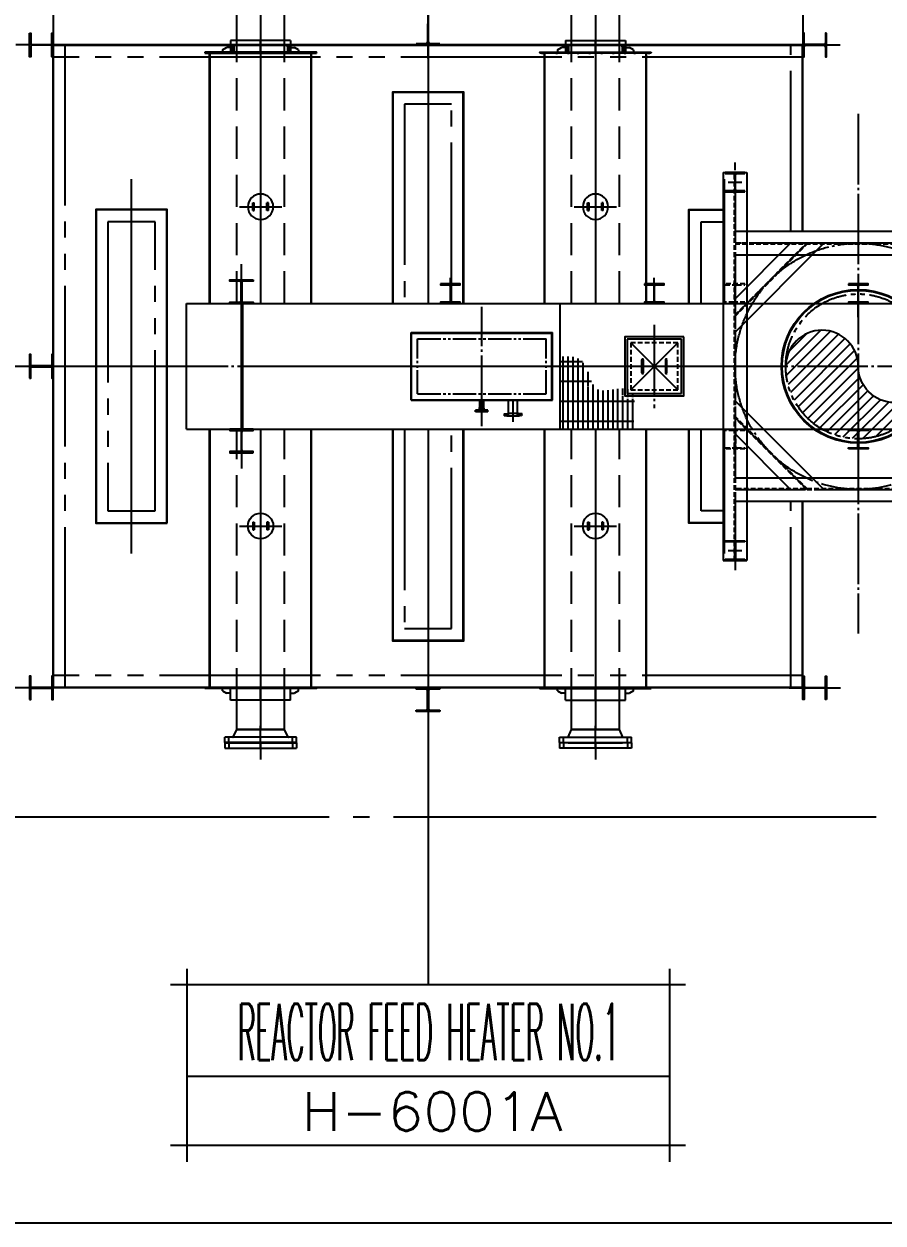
# Model space of a CAD drawing. Header units: millimetres. Extents: x 0 to 232280, y -26939 to 23794.
# Drawn here: x 47227 to 48829, y 6647 to 8884 of the extents above; entities that cross this region are included whole.
import ezdxf
from ezdxf.enums import TextEntityAlignment as Align

# ---------------------------------------------------------------- set-up
doc = ezdxf.new("R2010")
doc.units = ezdxf.units.MM
doc.header["$LTSCALE"] = 30
for name, pattern in [('JNK-CENTER', [34, 30, -1.5, 1, -1.5]), ('JNK-HIDDEN', [3, 2, -1]), ('JNK-PHANTOM', [15, 10, -1, 1, -1, 1, -1]), ('PHA', [30, 20, -2, 2, -2, 2, -2])]:
    doc.linetypes.add(name, pattern=pattern)
for name, color, linetype in [('CEN-R', 1, 'JNK-CENTER'), ('CON-C', 4, 'Continuous'), ('CON-G', 3, 'Continuous'), ('CON-W', 7, 'Continuous'), ('CON-Y', 2, 'Continuous'), ('Dim-W', 7, 'Continuous'), ('HID-Y', 2, 'JNK-HIDDEN'), ('LOGO-FRAME', 7, 'Continuous'), ('PAN-W', 6, 'PHA'), ('PHA-M', 6, 'JNK-PHANTOM'), ('STL-OBJT', 7, 'Continuous'), ('TITLE', 7, 'Continuous')]:
    doc.layers.add(name, color=color, linetype=linetype)
doc.layers.add('CONT-G', color=3, linetype='Continuous', lineweight=25)
doc.styles.add('SIMPLEX', font='simplex.shx', dxfattribs={"width": 0.8})

# ---------------------------------------------------------------- blocks, each defined once
blk = doc.blocks.new("24'' FLG")
at = {"layer": 'CEN-R'}
for p, q in [((2.159207360818982e-05, -228.0158282965422), (2.159207360818982e-05, 47.61562371253967)), ((-406.3999784079497, -171.3000000000466), (-406.3999784079497, -95.30000000004657)), ((406.4000215919805, -171.3000000000466), (406.4000215919805, -95.30000000004657)), ((-406.3999784079497, -165.2999999949243), (-406.3999784079497, -241.2999999949243)), ((2.159207360818982e-05, -168.2999999949243), (2.159207360818982e-05, -384.2156237075105)), ((406.4000215919805, -165.2999999949243), (406.4000215919805, -241.2999999949243))]:
    blk.add_line(p, q, dxfattribs=at)
at = {"layer": 'CON-G'}
for p, q in [((-349.6330796280527, -95.71917691337876), (-304.6999910394079, 0)), ((304.6999910394079, 0), (-304.6999910394079, 0)), ((349.6331228121999, -95.71917691337876), (304.6999910394079, 0)), ((457.5000215920736, -98.30000000004657), (-457.4999784079264, -98.30000000004657)), ((-457.4999784079264, -166.6999999999534), (-457.4999784079264, -98.30000000004657)), ((457.5000215920736, -166.6999999999534), (457.5000215920736, -98.30000000004657)), ((457.5000215920736, -166.6999999999534), (-457.4999784079264, -166.6999999999534)), ((-457.4999784079264, -169.8999999950174), (-457.4999784079264, -238.2999999949243)), ((-457.4999784079264, -169.8999999950174), (457.5000215920736, -169.8999999950174)), ((-457.4999784079264, -238.2999999949243), (457.5000215920736, -238.2999999949243)), ((-346.0999784080195, -168.3000000000466), (-346.0999784080195, -166.6999999999534)), ((-346.0999784080195, -168.2999999949243), (-346.0999784080195, -169.8999999950174)), ((-346.0999784080195, -168.2999999949243), (346.1000215920503, -168.2999999949243)), ((346.1000215920503, -168.3000000000466), (-346.0999784080195, -168.3000000000466)), ((346.1000215920503, -168.3000000000466), (346.1000215920503, -166.6999999999534)), ((346.1000215920503, -168.2999999949243), (346.1000215920503, -169.8999999950174)), ((457.5000215920736, -169.8999999950174), (457.5000215920736, -238.2999999949243))]:
    blk.add_line(p, q, dxfattribs=at)
for centre, start, end in [((-353.703308119846, -93.80000000004657), 270, 334.7553833153829), ((353.7033513038768, -93.80000000004657), 205.2446166846171, 270)]:
    blk.add_arc(centre, 4.5, start, end, dxfattribs=at)
at = {"layer": 'CONT-G'}
blk.add_line((-304.6999910319573, 0), (304.6999910328886, 0), dxfattribs=at)
blk.add_line((-304.6999910319573, 0), (304.6999910328886, 0), dxfattribs=at)
blk = doc.blocks.new('A$C751203EC')
at = {"layer": 'CEN-R'}
for p, q in [((-20.39807007508352, 0), (75, 0)), ((0, 20.39807007508352), (0, -20.39807007508352))]:
    blk.add_line(p, q, dxfattribs=at)
at = {"layer": 'CON-G'}
for p, q in [((0, 7.999999999970896), (75, 8)), ((0, -8), (75, -8))]:
    blk.add_line(p, q, dxfattribs=at)
blk.add_arc((0, 0), 7.999999999999545, 90, 270, dxfattribs=at)
blk = doc.blocks.new('SPRING SUPPORT BASE')
at = {"layer": 'CEN-R'}
blk.add_line((-269.9166666703532, 0), (269.916666663019, 0), dxfattribs=at)
at = {"layer": 'CONT-G'}
for p, q in [((-100.0000000036671, 50), (-100.0000000036671, -50)), ((-100.0000000036671, 50), (-80.00000000366708, 50)), ((-80.00000000366708, 50), (-80.00000000366708, -50)), ((79.99999999610009, 50), (79.99999999610009, -50)), ((99.99999999633292, 50), (79.99999999633292, 50)), ((99.99999999633292, 50), (99.99999999633292, -50)), ((-100.0000000036671, -50), (-80.00000000366708, -50)), ((99.99999999633292, -50), (79.99999999633292, -50))]:
    blk.add_line(p, q, dxfattribs=at)
blk.add_circle((-3.667082637548447e-09, 0), 161.9500000000116, dxfattribs=at)
blk = doc.blocks.new('A$C1FAD331D')
at = {"layer": 'CEN-R'}
for p, q in [((0, 532), (0, -532)), ((-300, -300), (300, 300)), ((300, -300), (-300, 300)), ((531.9486901247292, 0), (-532.0513098752708, 0)), ((-150, 104), (-150, -104)), ((150, 104), (150, -104))]:
    blk.add_line(p, q, dxfattribs=at)
blk.add_lwpolyline([(345, 345), (-345, 345), (-345, -345), (345, -345)], close=True, dxfattribs=at)
at = {"layer": 'CONT-G'}
blk.add_lwpolyline([(375, 375), (-375, 375), (-375, -375), (375, -375)], close=True, dxfattribs=at)
for points in [[(-158, -80), (-158, 80, -0.9999999999999999), (-142, 80), (-142, -80, -0.9999999999999999)], [(158, -80), (158, 80, 0.9999999999999999), (142, 80), (142, -80, 0.9999999999999999)]]:
    blk.add_lwpolyline(points, format="xyb", close=True, dxfattribs=at)
at = {"layer": 'HID-Y'}
blk.add_lwpolyline([(300, 300), (-300, 300), (-300, -300), (300, -300)], close=True, dxfattribs=at)
blk = doc.blocks.new("4'' O2")
at = {"layer": 'CEN-R'}
blk.add_line((275.6105725513771, 0), (0, 0), dxfattribs=at)
at = {"layer": 'CON-Y'}
for p, q in [((200, 57.14999999990687), (0, 57.14999999990687)), ((167, -67.45000000018626), (167, 67.44999999995343)), ((171.5, 67.44999999995343), (167, 67.44999999995343)), ((200, 58.04999999981374), (167, 58.04999999981374)), ((176, 71.1488348764833), (176, 114.5)), ((176, 114.5), (176, 71.94999999995343)), ((200, -78.60000000009313), (200, 78.5999999998603)), ((200, -78.60000000009313), (200, 78.5999999998603)), ((200, -57.1500000001397), (0, -57.14999999990687)), ((200, -58.05000000004657), (167, -58.05000000004657)), ((171.5, -67.45000000018626), (167, -67.45000000018626)), ((176, -114.5), (176, -71.95000000018626)), ((200, -78.60000000009313), (198.3999999999069, -78.60000000009313)), ((198.3999999999069, -114.5), (198.3999999999069, -78.60000000009313))]:
    blk.add_line(p, q, dxfattribs=at)
for centre, start, end in [((171.5, 71.94999999995343), 270, 0), ((171.5, -71.95000000018626), 0, 90)]:
    blk.add_arc(centre, 4.5, start, end, dxfattribs=at)
at = {"layer": 'HID-Y', "ltscale": 0.2}
for p, q in [((203, 95.25), (173, 95.25)), ((198.3999999999069, 114.5), (176, 114.5)), ((198.3999999999069, 104.75), (176, 104.75)), ((198.3999999999069, 85.75), (176, 85.75)), ((198.3999999999069, 78.5999999998603), (198.3999999999069, 114.5)), ((200, 78.5999999998603), (198.3999999999069, 78.5999999998603)), ((203, -95.25), (173, -95.25)), ((198.3999999999069, -85.75), (176, -85.75)), ((198.3999999999069, -104.75), (176, -104.75)), ((198.3999999999069, -114.5), (176, -114.5))]:
    blk.add_line(p, q, dxfattribs=at)
for points in [[(198.3999999999069, 85.75), (198.3999999999069, 104.75), (176, 85.75), (176, 104.75)], [(198.3999999999069, -104.75), (198.3999999999069, -85.75), (176, -104.75), (176, -85.75)]]:
    blk.add_solid(points, dxfattribs=at)
blk = doc.blocks.new('N-FLG SIDE 1.50 300 WNRF')
at = {"layer": 'CEN-R'}
for p, q in [((-57.14999999999782, 3), (-57.14999999999782, -27)), ((0, 15), (0, -166)), ((57.15000000000146, 3), (57.15000000000146, -27))]:
    blk.add_line(p, q, dxfattribs=at)
at = {"layer": 'CON-G'}
blk.add_line((-24.14999999999782, -68.30000000000291), (24.15000000000146, -68.29999999999563), dxfattribs=at)
at = {"layer": 'CON-Y'}
for p, q in [((-36.5, 0), (-36.5, -1.599999999998545)), ((-36.5, 0), (36.5, 0)), ((-20.44999999999709, 0), (-20.44999999999709, -68.30000000000291)), ((20.45000000000073, 0), (20.45000000000073, -68.29999999999563)), ((36.5, 0), (36.5, -1.599999999998545)), ((-78, -1.599999999998545), (-36.5, -1.599999999998545)), ((-78, -1.599999999998545), (-78, -21)), ((-78, -21), (-38.53832820789103, -21)), ((-68.14999999999782, -1.599999999998545), (-68.14999999999782, -21)), ((-46.14999999999782, -1.599999999998545), (-46.14999999999782, -21)), ((-34.15123478700116, -24.49829579396464), (-24.14999999999782, -68.30000000000291)), ((-24.15000000000873, -68.30000000000291), (24.15000000000873, -68.30000000000291)), ((-24.15000000000873, -150), (-24.15000000000873, -68.30000000000291)), ((-24.15000000000873, -149.9999999999927), (24.15000000001237, -150)), ((34.1512347870048, -24.49829579396464), (24.15000000000146, -68.30000000000291)), ((24.15000000000873, -68.30000000000291), (24.15000000000873, -150)), ((36.5, -1.599999999998545), (78, -1.599999999998545)), ((38.53832820789103, -21), (78, -21)), ((46.15000000000146, -1.599999999998545), (46.15000000000146, -21)), ((68.15000000000146, -1.599999999998545), (68.15000000000146, -21)), ((78, -1.599999999998545), (78, -21))]:
    blk.add_line(p, q, dxfattribs=at)
for centre, start, end in [((-38.53832820789103, -25.5), 12.86184448295884, 90), ((38.53832820789103, -25.5), 90, 167.1381555170412)]:
    blk.add_arc(centre, 4.5, start, end, dxfattribs=at)
blk = doc.blocks.new('A$C0E694495')
at = {"layer": 'CON-G'}
blk.add_blockref('N-FLG SIDE 1.50 300 WNRF', (0, 149.9999999999927), dxfattribs=at)
blk = doc.blocks.new('pipesec')
at = {"layer": 'CON-W'}
for p, q in [((0.1209320667256861, 0.4851550630859265), (0.4851550630859833, 0.1209320667255724)), ((0.2437994773475225, 0.4365338644887515), (0.4365338644887231, 0.2437994773474657)), ((0.2476510743001654, 0.2841898434869563), (0.4989146853065733, 0.03292623248046311)), ((0.2468921100701493, 0.2107025956922826), (0.4983372781515811, -0.04074257238914925)), ((0.2038403547347798, 0.1052619269784145), (0.4725353304954467, -0.1634330487821671)), ((0.2303951826239086, 0.1529533111139472), (0.4887617475944523, -0.1054132538565682)), ((0.01183704510651751, 0.0002803885084858848), (0.3595601905681178, -0.3474427569531144)), ((0.07488468138581084, 0.01147896425368344), (0.3940882635955347, -0.3077246179560689)), ((0.1263381145400331, 0.03427174312400894), (0.4246174589634677, -0.2640076012993404)), ((0.1690424887933375, 0.06581358089533751), (0.4509106530311442, -0.2160545833424976)), ((-0.1559873713952697, -0.05463383106359743), (0.2321944761675923, -0.4428156786264026)), ((-0.110586238643009, -0.02578875179119677), (0.2787281508649073, -0.4151031412991415)), ((-0.05581785669249939, -0.006310921717158635), (0.3211216464689244, -0.3832504248786108)), ((-0.2227042310981062, -0.1364093954099417), (0.1250073849282103, -0.4841210114361729)), ((-0.1933486464938881, -0.09151876798955527), (0.1811596163017555, -0.4660270307850851)), ((-0.2428248576631802, -0.1905349808694154), (0.06269404621122021, -0.4960538847437874)), ((-0.2498806065186159, -0.2577254440385559), (-0.007725444038470641, -0.4998806065186727)), ((-0.2269057914652421, -0.3549464711165911), (-0.1049464711164774, -0.4769057914653558))]:
    blk.add_line(p, q, dxfattribs=at)
blk.add_lwpolyline([(0, 0.5, -0.9999999999999997), (0, 0, 0.9999999999999999), (0, -0.5, 0.9999999999999999)], format="xyb", dxfattribs=at)
blk = doc.blocks.new('H-6001')
at = {"layer": 'Dim-W'}
h = blk.add_hatch(dxfattribs=at)
h.set_pattern_fill('GRATE', color=256, scale=80, angle=90)
h.set_pattern_definition([(90, (-597175.4135116838, 26974.89796915864), (-63.5, 3.888253587292846e-15), []), (180, (-597175.4135116838, 26974.89796915864), (-3.110602869834277e-14, -254), [])])
edge = h.paths.add_edge_path()
edge.add_line((-3801.000000000116, 47.00000000730506), (-3786.000000000116, 47.00000000730506))
edge.add_line((-3786.000000000116, 47.00000000730506), (-3786.000000000116, 126.9360512828134))
edge.add_spline(control_points=[(-3786.000000000116, 126.9360512828134), (-3676.836955856415, 132.9250007474184), (-3577.975695803645, 124.3534645459295), (-3516.000000000116, 63.64807222748641)], knot_values=[1300.876929084428, 1300.876929084428, 1300.876929084428, 1300.876929084428, 1586.519068446716, 1586.519068446716, 1586.519068446716, 1586.519068446716], degree=3, periodic=0)
edge.add_line((-3516.000000000116, 63.6480722274282), (-3516.000000000116, 47.00000000729051))
edge.add_line((-3516.000000000116, 47.00000000730506), (-3501.000000000233, 47.00000000730506))
edge.add_spline(control_points=[(-3501.000000000233, 47.00000000730506), (-3427.840911812498, -45.05950691481121), (-3418.190320054418, -397.3288976387412), (-3095.670976508292, -280.3314090885106), (-2993.000000004773, -282.0886631376634)], knot_values=[571.8018987099156, 571.8018987099185, 571.8018987099185, 571.8018987099185, 948.2797452659934, 1276.576733451685, 1276.576733451685, 1276.576733451685, 1276.576733451685], degree=3, periodic=0)
edge.add_line((-2993.000000004773, -282.0886631376634), (-2993.000000004773, -368.9999999926949))
edge.add_line((-2993.000000004773, -368.9999999926949), (-3058.000000028056, -368.9999999926949))
edge.add_line((-3058.000000028056, -368.9999999926949), (-3058.000000028056, -370.9999999926949))
edge.add_arc((-3054.000000028056, -370.9999999926949), 3.999999999999999, 180, 270)
edge.add_line((-3054.000000028056, -374.9999999926949), (-3007.500000028056, -374.9999999926949))
edge.add_arc((-3007.500000028056, -383.4999999926949), 8.500000000000004, 0, 90, ccw=False)
edge.add_line((-2999.000000028056, -383.4999999926949), (-2999.000000028056, -429.9999999926949))
edge.add_arc((-2995.000000028056, -429.9999999926949), 3.999999999999999, 180, 270)
edge.add_line((-2995.000000028056, -433.9999999926949), (-2993.000000004773, -433.9999999926949))
edge.add_line((-2993.000000004773, -433.9999999926949), (-2993.000000004773, -802.9999999927095))
edge.add_line((-2993.000000004773, -802.9999999927095), (-3801.000000000116, -802.9999999927095))
edge.add_line((-3801.000000000116, -802.9999999927095), (-3801.000000000116, 47.00000000730506))
edge = h.paths.add_edge_path()
edge.add_line((-2993.000000004773, -413.4999999927095), (-2855.961817631032, -413.4999999927095))
edge.add_spline(control_points=[(-2857.757516722311, -403.9999999927095), (-2836.144910586765, -504.114924517824), (-2854.519696144387, -653.5574622552667), (-2872.894481701893, -802.9999999927095)], knot_values=[0, 0, 0, 0, 325.0636055245459, 325.0636055245459, 325.0636055245459, 325.0636055245459], degree=3, periodic=0)
edge.add_line((-2872.894481701893, -802.9999999927095), (-2993.000000004773, -802.9999999927095))
edge.add_line((-2993.000000004773, -802.9999999927095), (-2993.000000004773, -413.4999999927095))
edge = h.paths.add_edge_path()
edge.add_spline(control_points=[(-2993.000000004773, -282.0886631376634), (-2977.150554425782, -282.3599326177937), (-2905.50455407321, -290.2075968357676), (-2870.792931899312, -343.6167404075095), (-2857.757516722311, -403.9999999927095)], knot_values=[325.0636055245459, 325.0636055245459, 325.0636055245459, 325.0636055245459, 375.7432174773246, 571.8018987099156, 571.8018987099156, 571.8018987099156, 571.8018987099156], degree=3, periodic=0)
edge.add_line((-2859.97897729848, -394.4999999927095), (-2993.000000028056, -394.4999999927095))
edge.add_line((-2993.000000028056, -394.4999999927095), (-2993.000000028056, -368.9999999926949))
edge.add_line((-2993.000000028056, -368.9999999926949), (-2993.000000004773, -282.0886631376779))
at = {"layer": 'CEN-R'}
for p, q in [((0, 3222.11310966748), (0, -3407.038490538209)), ((-1570, 2505.000000007276), (-1570, 2600.000000007276)), ((-1570, 2475.000000007261), (-1570, -2474.999999992739)), ((-1658.138502914924, 2350.000000007276), (-1481.861497085076, 2350.000000007276)), ((1570, 1570.000000007261), (-1570, 1570.000000007261)), ((-650.3152929256903, 1570.000000007261), (-1570, 650.31529293317)), ((-7863.000000007451, 802.9999999928841), (-7863.000000007451, 1303.000000007291)), ((-4800, -761.3059229218197), (-4799.999999999884, 761.3059229363571)), ((10324.66642510134, 7.30506144464016e-09), (-10078.11939734966, -7.144990377128124e-09)), ((-1570, -650.3152929183707), (-650.3152929256903, -1569.999999992739)), ((-7863.000000007451, -802.9999999810534), (-7863.000000007451, -1302.99999999546)), ((-1569.999999999884, -1569.999999992739), (1570, -1569.999999992739)), ((-1570, -2099.999999992739), (-1570, -2599.999999992739)), ((-1658.138502914924, -2349.999999992739), (-1481.861497085076, -2349.999999992739))]:
    blk.add_line(p, q, dxfattribs=at)
at = {"layer": 'CEN-R', "ltscale": 0.5}
for p, q in [((-5200, 803.000000007276), (-5200, 1130.010894698033)), ((-2600, 803.000000007276), (-2600, 1130.010894698033)), ((-1570, 803.0000000072469), (-1570, 1130.010894698004)), ((0, 627.5788754715613), (0, 954.589770162318)), ((0, -627.5788754715759), (0, -954.5897701623326)), ((-1570, -802.9999999927095), (-1570, -1130.010894683466))]:
    blk.add_line(p, q, dxfattribs=at)
at = {"layer": 'CEN-R'}
blk.add_circle((0, 7.261405698955059e-09), 1570, dxfattribs=at)
at = {"layer": 'CON-G'}
for p, q in [((-5700.000000000116, 430.000000007276), (-3900.000000000116, 430.000000007276)), ((-5700.000000000116, -429.999999992724), (-5700.000000000116, 430.000000007276)), ((-5700.000000000116, 425.000000007276), (-3900.000000000116, 425.000000007276)), ((-5695.000000000116, -429.9999999927386), (-5695.000000000233, 430.000000007276)), ((-3905.000000000116, -429.999999992724), (-3905, 430.000000007276)), ((-3900.000000000116, -429.999999992724), (-3900.000000000116, 430.000000007276)), ((-5700.000000000116, -424.999999992724), (-3900.000000000116, -424.999999992724)), ((-5700.000000000116, -429.999999992724), (-3900.000000000116, -429.999999992724))]:
    blk.add_line(p, q, dxfattribs=at)
for radius in [980, 970]:
    blk.add_circle((0, 0), radius, dxfattribs=at)
at = {"layer": 'CONT-G'}
for p, q in [((-1720, 2475.000000007261), (-1420, 2475.000000007261)), ((-1720, 2475.000000007261), (-1720, -2474.999999992739)), ((-1420, 2475.000000007261), (-1420, -2474.999999992739)), ((1570, 1720.000000007261), (-1570, 1720.000000007261)), ((-862.4473272816977, 1570.000000007261), (-1570, 862.4473272888717)), ((-438.1832585700322, 1570.000000007261), (-1569.999999999884, 438.1832585771772)), ((1570, 1420.000000007261), (-1570, 1420.000000007261)), ((-8563.00000000745, -803.0000000071159), (-8563.00000000745, 802.9999999928841)), ((-8563.00000000745, 802.9999999928841), (-7862.999999993015, 802.9999999928841)), ((-7863.000000007451, 802.9999999928841), (7863.000000007451, 803.0000000073196)), ((-7863.000000007451, -803.0000000071159), (-7863.000000007451, 802.9999999928841)), ((-7850.000000007451, 802.9999999928841), (-7850.000000007451, -803.0000000071159)), ((-3800.000000000116, -802.9999999927095), (-3800.000000000116, 803.0000000072905)), ((-1570, -438.1832585625671), (-438.1832585697994, -1569.999999992739)), ((-8563.00000000745, -803.0000000071159), (-7863.000000007451, -802.9999999927386)), ((-7863.000000007451, -803.0000000071159), (7863.000000007451, -802.9999999926804)), ((-1570, -862.4473272743926), (-862.4473272815812, -1569.999999992739)), ((-1569.999999999884, -1419.999999992739), (1570, -1419.999999992739)), ((-1569.999999999884, -1719.999999992739), (1570, -1719.999999992739)), ((-1720, -2474.999999992739), (-1420, -2474.999999992739))]:
    blk.add_line(p, q, dxfattribs=at)
for points in [[(-7713.000000021886, 1103.00000000732), (-7713.000000021886, 1088.00000000732), (-7840.000000021886, 1088.00000000732, 0.414213562373095), (-7858.000000021886, 1070.00000000732), (-7858.000000021886, 836.0000000073196, 0.414213562373095), (-7840.000000021886, 818.0000000073196), (-7713.000000021886, 818.0000000073196), (-7713.000000021886, 803.0000000073196), (-8013.000000021886, 803.0000000073196), (-8013.000000021886, 818.0000000073196), (-7886.000000021886, 818.0000000073196, 0.414213562373095), (-7868.000000021886, 836.0000000073196), (-7868.000000021886, 1070.00000000732, 0.4142135623730949), (-7886.000000021886, 1088.00000000732), (-8013.000000021886, 1088.00000000732), (-8013.000000021886, 1103.00000000732)], [(-5325, 1053.00000000732), (-5325, 1039.00000000732), (-5220.5, 1039.00000000732, -0.414213562373095), (-5204.5, 1023.00000000732), (-5204.5, 833.0000000073196, -0.414213562373095), (-5220.5, 817.0000000073196), (-5325, 817.0000000073196), (-5325, 803.0000000073196), (-5075, 803.0000000073196), (-5075, 817.0000000073196), (-5179.5, 817.0000000073196, -0.414213562373095), (-5195.5, 833.0000000073196), (-5195.5, 1023.00000000732, -0.4142135623730949), (-5179.5, 1039.00000000732), (-5075, 1039.00000000732), (-5075, 1053.00000000732)], [(-2725, 1053.00000000732), (-2725, 1039.00000000732), (-2620.5, 1039.00000000732, -0.414213562373095), (-2604.5, 1023.00000000732), (-2604.5, 833.0000000073196, -0.414213562373095), (-2620.5, 817.0000000073196), (-2725, 817.0000000073196), (-2725, 803.0000000073196), (-2475, 803.0000000073196), (-2475, 817.0000000073196), (-2579.5, 817.0000000073196, -0.414213562373095), (-2595.5, 833.0000000073196), (-2595.5, 1023.00000000732, -0.4142135623730949), (-2579.5, 1039.00000000732), (-2475, 1039.00000000732), (-2475, 1053.00000000732)], [(-125, 1052.999999992739), (-125, 1038.999999992739), (-20.5, 1038.999999992739, -0.414213562373095), (-4.5, 1022.999999992739), (-4.5, 832.9999999927386, -0.414213562373095), (-20.5, 816.9999999927386), (-125, 816.9999999927386), (-125, 802.9999999927386), (125, 802.9999999927386), (125, 816.9999999927386), (20.5, 816.9999999927386, -0.414213562373095), (4.5, 832.9999999927386), (4.5, 1022.999999992739, -0.4142135623730949), (20.5, 1038.999999992739), (125, 1038.999999992739), (125, 1052.999999992739)], [(-7713.000000021886, -1102.999999995489), (-7713.000000021886, -1087.999999995489), (-7840.000000021886, -1087.999999995489, -0.414213562373095), (-7858.000000021886, -1069.999999995489), (-7858.000000021886, -835.9999999954889, -0.414213562373095), (-7840.000000021886, -817.9999999954889), (-7713.000000021886, -817.9999999954889), (-7713.000000021886, -802.9999999954889), (-8013.000000021886, -802.9999999954889), (-8013.000000021886, -817.9999999954889), (-7886.000000021886, -817.9999999954889, -0.414213562373095), (-7868.000000021886, -835.9999999954889), (-7868.000000021886, -1069.999999995489, -0.4142135623730949), (-7886.000000021886, -1087.999999995489), (-8013.000000021886, -1087.999999995489), (-8013.000000021886, -1102.999999995489)], [(-125, -1052.999999992753), (-125, -1038.999999992753), (-20.5, -1038.999999992753, 0.414213562373095), (-4.5, -1022.999999992753), (-4.5, -832.9999999927531, 0.414213562373095), (-20.5, -816.9999999927531), (-125, -816.9999999927531), (-125, -802.9999999927531), (125, -802.9999999927531), (125, -816.9999999927531), (20.5, -816.9999999927531, 0.414213562373095), (4.5, -832.9999999927531), (4.5, -1022.999999992753, 0.4142135623730949), (20.5, -1038.999999992753), (125, -1038.999999992753), (125, -1052.999999992753)]]:
    blk.add_lwpolyline(points, format="xyb", close=True, dxfattribs=at)
at = {"layer": 'HID-Y'}
for p, q in [((-1576.5, -2474.999999992739), (-1576.5, 2475.000000007261)), ((-1563.5, -2474.999999992739), (-1563.5, 2475.000000007261)), ((-1570, 1576.500000007261), (1570, 1576.500000007261)), ((-1570, 641.1229047775996), (-641.1229047703091, 1570.000000007261)), ((-1570, 659.5076810886094), (-659.5076810813043, 1570.000000007261)), ((-1570, 1563.500000007261), (1570, 1563.500000007261)), ((-641.1229047701927, -1569.999999992739), (-1569.999999999884, -641.1229047630186)), ((-659.5076810813043, -1569.999999992739), (-1569.999999999884, -659.5076810739847)), ((1570, -1563.499999992739), (-1569.999999999884, -1563.499999992739)), ((1570, -1576.499999992739), (-1569.999999999884, -1576.499999992739))]:
    blk.add_line(p, q, dxfattribs=at)
for points in [[(-1695, 1053.000000007291), (-1695, 1039.000000007291), (-1590.5, 1039.000000007291, -0.414213562373095), (-1574.5, 1023.000000007291), (-1574.5, 833.0000000072905, -0.414213562373095), (-1590.5, 817.0000000072905), (-1695, 817.0000000072905), (-1695, 803.0000000072905), (-1445, 803.0000000072905), (-1445, 817.0000000072905), (-1549.5, 817.0000000072905, -0.414213562373095), (-1565.5, 833.0000000072905), (-1565.5, 1023.000000007291, -0.4142135623730949), (-1549.5, 1039.000000007291), (-1445, 1039.000000007291), (-1445, 1053.000000007291)], [(-1695, -1052.999999992753), (-1695, -1038.999999992753), (-1590.5, -1038.999999992753, 0.414213562373095), (-1574.5, -1022.999999992753), (-1574.5, -832.9999999927531, 0.414213562373095), (-1590.5, -816.9999999927531), (-1695, -816.9999999927531), (-1695, -802.9999999927531), (-1445, -802.9999999927531), (-1445, -816.9999999927531), (-1549.5, -816.9999999927531, 0.414213562373095), (-1565.5, -832.9999999927531), (-1565.5, -1022.999999992753, 0.4142135623730949), (-1549.5, -1038.999999992753), (-1445, -1038.999999992753), (-1445, -1052.999999992753)]]:
    blk.add_lwpolyline(points, format="xyb", close=True, dxfattribs=at)
at = {"layer": 'PAN-W'}
blk.add_circle((0, 0), 924, dxfattribs=at)
at = {"layer": 'PHA-M'}
for p, q in [((-5620, 350.000000007276), (-3980.000000000233, 350.000000007276)), ((-5620.000000000233, -349.999999992724), (-5620, 350.000000007276)), ((-3980, -349.999999992724), (-3980.000000000233, 350.000000007276)), ((-5620.000000000233, -349.999999992724), (-3980, -349.999999992724))]:
    blk.add_line(p, q, dxfattribs=at)
for points in [[(-1695, 2475.000000007276), (-1695, 2461.000000007276), (-1590.5, 2461.000000007276, -0.414213562373095), (-1574.5, 2445.000000007276), (-1574.5, 2255.000000007276, -0.414213562373095), (-1590.5, 2239.000000007276), (-1695, 2239.000000007276), (-1695, 2225.000000007276), (-1445, 2225.000000007276), (-1445, 2239.000000007276), (-1549.5, 2239.000000007276, -0.414213562373095), (-1565.5, 2255.000000007276), (-1565.5, 2445.000000007276, -0.4142135623730949), (-1549.5, 2461.000000007276), (-1445, 2461.000000007276), (-1445, 2475.000000007276)], [(-1695, -2474.999999992739), (-1695, -2460.999999992739), (-1590.5, -2460.999999992739, 0.414213562373095), (-1574.5, -2444.999999992739), (-1574.5, -2254.999999992739, 0.414213562373095), (-1590.5, -2238.999999992739), (-1695, -2238.999999992739), (-1695, -2224.999999992739), (-1445, -2224.999999992739), (-1445, -2238.999999992739), (-1549.5, -2238.999999992739, 0.414213562373095), (-1565.5, -2254.999999992739), (-1565.5, -2444.999999992739, 0.4142135623730949), (-1549.5, -2460.999999992739), (-1445, -2460.999999992739), (-1445, -2474.999999992739)]]:
    blk.add_lwpolyline(points, format="xyb", close=True, dxfattribs=at)
at = {"layer": 'Dim-W'}
blk.add_blockref('A$C1FAD331D', (-2600, 7.261405698955059e-09), dxfattribs=at)
at = {"layer": 'Dim-W', "xscale": 1848, "yscale": 1848, "zscale": 1848, "rotation": 270}
blk.add_blockref('pipesec', (0, 0), dxfattribs=at)
at = {"layer": 'Dim-W', "rotation": 180}
blk.add_blockref('A$C0E694495', (-4800, -429.9999999929569), dxfattribs=at)
at = {"layer": 'TITLE', "rotation": 270}
blk.add_blockref("4'' O2", (-4400, -429.999999992724), dxfattribs=at)
blk = doc.blocks.new('NAMETAG')
at = {"layer": 'CON-W'}
for p, q in [((-15.00000000000003, 1), (-15.00000000000003, -11)), ((14.99999999999997, 1), (14.99999999999997, -11)), ((-15.99999999999997, 0), (15.99999999999997, 0)), ((-15.00000000000003, -5.7), (14.99999999999997, -5.7)), ((-15.99999999999997, -9.999999999999943), (15.99999999999997, -9.999999999999886))]:
    blk.add_line(p, q, dxfattribs=at)
at = {"layer": 'CON-C', "style": 'SIMPLEX', "width": 0.8}
blk.add_attdef('HEATER', text='', height=3.5, dxfattribs=at).set_placement((-0.04, -4.68), align=Align.CENTER)
at = {"layer": 'CON-G', "style": 'SIMPLEX', "width": 0.9926348547717845}
blk.add_attdef('NO.\\H-0000-0', text='', height=2.4, dxfattribs=at).set_placement((-13.7, -9.08), (13.64, -9.08), align=Align.FIT)

msp = doc.modelspace()

# ---------------------------------------------------------------- linework, layer by layer
at = {"layer": 'CEN-R'}
for p, q in [((47281.61522819374, 9325.019733161585), (47281.61522819372, 8866.541107985864)), ((47980.83647819373, 9325.019733161585), (47980.83647819371, 8866.541107985864)), ((48680.05772819371, 9325.019733161585), (48680.05772819374, 8866.541107985864)), ((47668.59272819645, 8953.39749983407), (47668.59272819645, 8362.271107985125)), ((47980.8364781936, 8953.39749983407), (47980.8364781936, 8362.271107985413)), ((48293.08022819496, 8953.39749983407), (48293.08022819496, 8362.2711079857)), ((47668.59272819658, 8829.10110798585), (47668.59272819645, 8853.086107985819)), ((48293.08022819061, 8829.10110798585), (48293.08022819074, 8853.086107985819)), ((47568.96722777873, 8832.309670265568), (47568.96722777876, 8827.427922885203)), ((47595.87722736178, 8832.309670265571), (47595.87722736179, 8827.427922885206)), ((47613.74897736179, 8832.309670265578), (47613.7489773618, 8827.427922885214)), ((47635.68647736179, 8832.309670265578), (47635.6864773618, 8827.427922885214)), ((47657.62397736179, 8832.309670265578), (47657.6239773618, 8827.427922885214)), ((47679.56147736179, 8832.309670265578), (47679.5614773618, 8827.427922885217)), ((47701.49897736179, 8832.309670265578), (47701.4989773618, 8827.427922885217)), ((47719.37072736178, 8832.309670265593), (47719.37072736181, 8827.427922885228)), ((47741.30822736178, 8832.30967026559), (47741.30822736181, 8827.427922885225)), ((47768.21822694456, 8832.30967026559), (47768.21822694459, 8827.427922885225)), ((48193.45472944262, 8832.30967026559), (48193.45472944259, 8827.427922885225)), ((48220.3647290254, 8832.30967026559), (48220.36472902538, 8827.427922885225)), ((48242.3022290254, 8832.309670265593), (48242.30222902538, 8827.427922885228)), ((48260.17397902539, 8832.309670265578), (48260.17397902538, 8827.427922885217)), ((48282.11147902539, 8832.309670265578), (48282.11147902538, 8827.427922885217)), ((48304.04897902539, 8832.309670265578), (48304.04897902538, 8827.427922885214)), ((48325.98647902539, 8832.309670265578), (48325.98647902538, 8827.427922885214)), ((48347.92397902539, 8832.309670265578), (48347.92397902538, 8827.427922885214)), ((48365.7957290254, 8832.309670265571), (48365.79572902538, 8827.427922885206)), ((48392.70572860845, 8832.309670265568), (48392.70572860842, 8827.427922885203)), ((47427.86522819776, 7895.587357986135), (47427.86522819776, 8594.077357986134)), ((48533.80772818942, 8362.271107985918), (48533.80772818942, 8594.077357986134)), ((48531.46772819768, 8244.832357986134), (47170.01353340963, 8244.832357986134)), ((47668.59272819645, 8127.393607985125), (47668.59272819645, 7567.299982986277)), ((47980.8364781936, 8127.393607985414), (47980.8364781936, 7550.953556361983)), ((48293.08022819496, 8127.393607985698), (48293.08022819496, 7567.299982986277)), ((48533.80772818942, 7895.587357986135), (48533.80772818942, 8127.393607985921)), ((47568.96722777873, 7642.730045706567), (47568.96722777876, 7647.61179308693)), ((47595.87722736178, 7642.730045706561), (47595.87722736179, 7647.611793086926)), ((47613.74897736179, 7642.730045706558), (47613.7489773618, 7647.611793086922)), ((47635.68647736179, 7642.730045706558), (47635.6864773618, 7647.611793086922)), ((47657.62397736179, 7642.730045706558), (47657.6239773618, 7647.611793086922)), ((47668.59272819658, 7621.95360798631), (47668.59272819645, 7645.938607986282)), ((47679.56147736179, 7642.730045706552), (47679.5614773618, 7647.611793086915)), ((47701.49897736179, 7642.730045706552), (47701.4989773618, 7647.611793086915)), ((47719.37072736178, 7642.730045706539), (47719.37072736181, 7647.611793086904)), ((47741.30822736178, 7642.730045706545), (47741.30822736181, 7647.611793086908)), ((47768.21822694456, 7642.730045706545), (47768.21822694459, 7647.611793086908)), ((48193.45472944262, 7642.730045706545), (48193.45472944259, 7647.611793086908)), ((48220.3647290254, 7642.730045706545), (48220.36472902538, 7647.611793086908)), ((48242.3022290254, 7642.730045706539), (48242.30222902538, 7647.611793086904)), ((48260.17397902539, 7642.730045706552), (48260.17397902538, 7647.611793086915)), ((48282.11147902539, 7642.730045706552), (48282.11147902538, 7647.611793086915)), ((48293.08022819061, 7621.95360798631), (48293.08022819074, 7645.938607986282)), ((48304.04897902539, 7642.730045706558), (48304.04897902538, 7647.611793086922)), ((48325.98647902539, 7642.730045706558), (48325.98647902538, 7647.611793086922)), ((48347.92397902539, 7642.730045706558), (48347.92397902538, 7647.611793086922)), ((48365.7957290254, 7642.730045706561), (48365.79572902538, 7647.611793086926)), ((48392.70572860845, 7642.730045706567), (48392.70572860842, 7647.61179308693)), ((47980.8364781936, 7550.953556361983), (47980.83647819368, 7090.991425448628)), ((48816.44738872889, 7403.748607986134), (47155.94588127133, 7403.748607986132))]:
    msp.add_line(p, q, dxfattribs=at)
at = {"layer": 'CEN-R', "ltscale": 0.5}
for p, q in [((47980.8364781936, 8818.948268522669), (47980.8364781936, 8914.133947448518)), ((47307.41681766019, 8844.603607985864), (47212.08488873325, 8844.603607985864)), ((48654.10988873121, 8844.603607985864), (48749.44181765815, 8844.603607985864)), ((47980.8364781936, 7670.716447448514), (47980.8364781936, 7575.530768522665)), ((47307.41681766019, 7645.06110798627), (47081.17515367747, 7645.061107986272)), ((48654.40238873121, 7645.06110798627), (48749.73431765816, 7645.06110798627))]:
    msp.add_line(p, q, dxfattribs=at)
at = {"layer": 'CON-C'}
msp.add_line((50858.44826496704, 6646.535683699467), (46329.5141466009, 6646.535683699445), dxfattribs=at)
at = {"layer": 'CON-G'}
for p, q in [((47624.03035134909, 8853.086107985826), (47624.03035134909, 8917.72860798573)), ((47713.15509872814, 8853.086107985819), (47713.15509872812, 8917.72860798573)), ((48248.51785765907, 8853.086107985819), (48248.51785765906, 8917.72860798573)), ((48337.64260503807, 8853.086107985826), (48337.64260503807, 8917.72860798573)), ((48680.20397819768, 8844.603607985864), (47281.61522819372, 8844.603607985864)), ((48680.20397819768, 8843.726107985862), (47281.61522819372, 8843.726107985862)), ((48680.20397819768, 7645.938607986271), (47281.61522819372, 7645.938607986271)), ((48680.20397819768, 7645.06110798627), (47281.61522819372, 7645.06110798627)), ((47624.03035134912, 7567.299982986295), (47624.03035134912, 7621.95360798631)), ((47713.15509872812, 7567.299982986262), (47713.15509872812, 7621.953607986314)), ((48248.51785765904, 7567.299982986277), (48248.51785765904, 7621.953607986314)), ((48337.64260503805, 7567.299982986326), (48337.64260503805, 7621.95360798631))]:
    msp.add_line(p, q, dxfattribs=at)
at = {"layer": 'CON-G', "ltscale": 0.5}
for p, q in [((47980.10522819713, 8883.652357985862), (47980.10522819713, 8849.429857986273)), ((47981.56772819428, 8849.429857986273), (47981.56772819428, 8883.652357985862)), ((47977.4727281955, 8846.797357985863), (47958.8989781944, 8846.797357985863)), ((47958.8989781944, 8846.797357985863), (47958.8989781944, 8844.603607985864)), ((47958.8989781944, 8844.603607985864), (48002.773978197, 8844.603607985864)), ((48002.773978197, 8846.797357985863), (47984.20022819591, 8846.797357985863)), ((48002.773978197, 8844.603607985864), (48002.773978197, 8846.797357985863)), ((47958.8989781944, 7642.867357986406), (47958.8989781944, 7645.06110798627)), ((47958.8989781944, 7645.06110798627), (48002.773978197, 7645.06110798627)), ((47977.4727281955, 7642.867357986406), (47958.8989781944, 7642.867357986406)), ((47980.10522819713, 7606.01235798627), (47980.10522819713, 7640.234857985863)), ((47981.56772819428, 7640.234857985863), (47981.56772819428, 7606.01235798627)), ((48002.773978197, 7642.867357986406), (47984.20022819591, 7642.867357986406)), ((48002.773978197, 7645.06110798627), (48002.773978197, 7642.867357986406)), ((47958.8989781944, 7601.186107985861), (47958.8989781944, 7603.379857985863)), ((47958.8989781944, 7603.379857985863), (47977.4727281955, 7603.379857985863)), ((48002.773978197, 7601.186107985861), (47958.8989781944, 7601.186107985861)), ((47984.20022819591, 7603.379857985863), (48002.773978197, 7603.379857985863)), ((48002.773978197, 7603.379857985863), (48002.773978197, 7601.186107985861))]:
    msp.add_line(p, q, dxfattribs=at)
at = {"layer": 'CON-G'}
for points in [[(48047.38022819359, 8362.271107985474), (48047.38022819359, 8756.707357986132), (47914.29272819359, 8756.707357986132), (47914.29272819359, 8362.27110798535)], [(48046.6489781936, 8362.271107985473), (48046.6489781936, 8755.976107986135), (47915.0239781936, 8755.976107986135), (47915.0239781936, 8362.271107985353)], [(48467.26397818943, 8362.27110798586), (48467.26397818943, 8537.332357986134), (48531.46772819769, 8537.332357986134)], [(48467.99522818942, 8362.27110798586), (48467.99522818942, 8536.601107986135), (48531.46772819769, 8536.601107986135)], [(47914.29272819359, 8127.393607985352), (47914.29272819359, 7732.957357986134), (48047.3802281936, 7732.957357986134), (48047.3802281936, 8127.393607985474)], [(47915.0239781936, 8127.393607985352), (47915.0239781936, 7733.688607986134), (48046.6489781936, 7733.688607986134), (48046.6489781936, 8127.393607985472)], [(48531.46772819769, 7952.332357986134), (48467.26397818942, 7952.332357986134), (48467.26397818942, 8127.393607985861)], [(48531.46772819769, 7953.063607986134), (48467.99522818942, 7953.063607986134), (48467.99522818942, 8127.393607985861)]]:
    msp.add_lwpolyline(points, dxfattribs=at)
for points in [[(47494.40897819776, 7952.332357986134), (47494.40897819775, 8537.332357986134), (47361.32147819775, 8537.332357986134), (47361.32147819775, 7952.332357986134)], [(47493.67772819777, 7953.063607986134), (47493.67772819776, 8536.601107986135), (47362.05272819776, 8536.601107986135), (47362.05272819776, 7953.063607986134)]]:
    msp.add_lwpolyline(points, close=True, dxfattribs=at)
at = {"layer": 'CON-G', "ltscale": 0.5}
for centre, radius, start, end in [((47977.47272819612, 8849.429857986885), 2.632500001021545, 269.9999999870766, 359.9999999866598), ((47984.2002281953, 8849.429857986885), 2.632500001021545, 180.0000000133402, 270.0000000125065), ((47977.47272819604, 7640.234857985317), 2.632500001089648, 1.334021322268115e-08, 90.00000001250645), ((47984.20022819536, 7640.234857985317), 2.632500001089648, 89.99999998707668, 179.9999999866598), ((47977.47272819612, 7606.012357986885), 2.632500001021545, 269.9999999870766, 359.9999999866598), ((47984.2002281953, 7606.012357986885), 2.632500001021545, 180.0000000133402, 270.0000000125065)]:
    msp.add_arc(centre, radius, start, end, dxfattribs=at)
at = {"layer": 'CON-W', "const_width": 2.77875}
for points in [[(47568.96722777905, 8831.148607985826), (47568.96722777905, 8830.417357985843)], [(47568.96722777907, 8829.978607985842), (47568.96722777907, 8829.10110798584)], [(47595.8772273621, 8831.148607985826), (47595.8772273621, 8830.417357985847)], [(47595.8772273621, 8829.978607985842), (47595.8772273621, 8829.101107985844)], [(47613.7489773621, 8831.14860798583), (47613.7489773621, 8830.417357985847)], [(47613.7489773621, 8829.97860798585), (47613.7489773621, 8829.10110798585)], [(47635.6864773621, 8831.14860798583), (47635.6864773621, 8830.417357985847)], [(47635.6864773621, 8829.97860798585), (47635.6864773621, 8829.10110798585)], [(47657.6239773621, 8831.14860798583), (47657.6239773621, 8830.417357985854)], [(47657.6239773621, 8829.978607985853), (47657.6239773621, 8829.101107985854)], [(47679.5614773621, 8831.14860798583), (47679.5614773621, 8830.417357985854)], [(47679.5614773621, 8829.978607985853), (47679.5614773621, 8829.101107985854)], [(47701.4989773621, 8831.148607985837), (47701.4989773621, 8830.417357985854)], [(47701.4989773621, 8829.978607985853), (47701.4989773621, 8829.101107985854)], [(47719.37072736211, 8831.148607985848), (47719.37072736211, 8830.417357985865)], [(47719.37072736211, 8829.978607985864), (47719.37072736211, 8829.101107985865)], [(47741.30822736211, 8831.14860798584), (47741.30822736211, 8830.417357985865)], [(47741.30822736211, 8829.978607985864), (47741.30822736211, 8829.101107985862)], [(47768.21822694487, 8831.14860798584), (47768.21822694487, 8830.417357985865)], [(47768.2182269449, 8829.978607985864), (47768.2182269449, 8829.101107985862)], [(48193.45472944231, 8831.14860798584), (48193.45472944231, 8830.417357985865)], [(48193.45472944229, 8829.978607985864), (48193.45472944229, 8829.101107985862)], [(48220.36472902507, 8831.14860798584), (48220.36472902507, 8830.417357985865)], [(48220.36472902507, 8829.978607985864), (48220.36472902507, 8829.101107985862)], [(48242.30222902507, 8831.148607985848), (48242.30222902507, 8830.417357985865)], [(48242.30222902507, 8829.978607985864), (48242.30222902507, 8829.101107985865)], [(48260.17397902509, 8831.148607985837), (48260.17397902509, 8830.417357985854)], [(48260.17397902509, 8829.978607985853), (48260.17397902509, 8829.101107985854)], [(48282.11147902509, 8831.14860798583), (48282.11147902509, 8830.417357985854)], [(48282.11147902509, 8829.978607985853), (48282.11147902509, 8829.101107985854)], [(48304.04897902509, 8831.14860798583), (48304.04897902509, 8830.417357985854)], [(48304.04897902509, 8829.978607985853), (48304.04897902509, 8829.101107985854)], [(48325.98647902509, 8831.14860798583), (48325.98647902509, 8830.417357985847)], [(48325.98647902509, 8829.97860798585), (48325.98647902509, 8829.10110798585)], [(48347.92397902509, 8831.14860798583), (48347.92397902509, 8830.417357985847)], [(48347.92397902509, 8829.97860798585), (48347.92397902509, 8829.10110798585)], [(48365.79572902508, 8831.148607985826), (48365.79572902508, 8830.417357985847)], [(48365.79572902508, 8829.978607985842), (48365.79572902508, 8829.101107985844)], [(48392.70572860814, 8831.148607985826), (48392.70572860814, 8830.417357985843)], [(48392.70572860812, 8829.978607985842), (48392.70572860812, 8829.10110798584)], [(47568.96722777907, 7645.061107986292), (47568.96722777907, 7645.938607986292)], [(47568.96722777905, 7643.89110798631), (47568.96722777905, 7644.622357986293)], [(47595.8772273621, 7645.061107986287), (47595.8772273621, 7645.938607986287)], [(47595.8772273621, 7643.89110798631), (47595.8772273621, 7644.622357986287)], [(47613.7489773621, 7645.061107986283), (47613.7489773621, 7645.938607986283)], [(47613.7489773621, 7643.891107986305), (47613.7489773621, 7644.622357986284)], [(47635.6864773621, 7645.061107986283), (47635.6864773621, 7645.938607986283)], [(47635.6864773621, 7643.891107986305), (47635.6864773621, 7644.622357986284)], [(47657.6239773621, 7645.061107986279), (47657.6239773621, 7645.938607986278)], [(47657.6239773621, 7643.891107986301), (47657.6239773621, 7644.62235798628)], [(47679.5614773621, 7645.061107986279), (47679.5614773621, 7645.938607986278)], [(47679.5614773621, 7643.891107986301), (47679.5614773621, 7644.62235798628)], [(47701.4989773621, 7645.061107986279), (47701.4989773621, 7645.938607986278)], [(47701.4989773621, 7643.891107986296), (47701.4989773621, 7644.62235798628)], [(47719.37072736211, 7645.061107986267), (47719.37072736211, 7645.938607986267)], [(47719.37072736211, 7643.891107986288), (47719.37072736211, 7644.622357986265)], [(47741.30822736211, 7645.06110798627), (47741.30822736211, 7645.938607986271)], [(47741.30822736211, 7643.891107986292), (47741.30822736211, 7644.622357986271)], [(47768.2182269449, 7645.06110798627), (47768.2182269449, 7645.938607986271)], [(47768.21822694487, 7643.891107986292), (47768.21822694487, 7644.622357986271)], [(48193.45472944229, 7645.06110798627), (48193.45472944229, 7645.938607986271)], [(48193.45472944231, 7643.891107986292), (48193.45472944231, 7644.622357986271)], [(48220.36472902507, 7645.06110798627), (48220.36472902507, 7645.938607986271)], [(48220.36472902507, 7643.891107986292), (48220.36472902507, 7644.622357986271)], [(48242.30222902507, 7645.061107986267), (48242.30222902507, 7645.938607986267)], [(48242.30222902507, 7643.891107986288), (48242.30222902507, 7644.622357986265)], [(48260.17397902509, 7645.061107986279), (48260.17397902509, 7645.938607986278)], [(48260.17397902509, 7643.891107986296), (48260.17397902509, 7644.62235798628)], [(48282.11147902509, 7645.061107986279), (48282.11147902509, 7645.938607986278)], [(48282.11147902509, 7643.891107986301), (48282.11147902509, 7644.62235798628)], [(48304.04897902509, 7645.061107986279), (48304.04897902509, 7645.938607986278)], [(48304.04897902509, 7643.891107986301), (48304.04897902509, 7644.62235798628)], [(48325.98647902509, 7645.061107986283), (48325.98647902509, 7645.938607986283)], [(48325.98647902509, 7643.891107986305), (48325.98647902509, 7644.622357986284)], [(48347.92397902509, 7645.061107986283), (48347.92397902509, 7645.938607986283)], [(48347.92397902509, 7643.891107986305), (48347.92397902509, 7644.622357986284)], [(48365.79572902508, 7645.061107986287), (48365.79572902508, 7645.938607986287)], [(48365.79572902508, 7643.89110798631), (48365.79572902508, 7644.622357986287)], [(48392.70572860812, 7645.061107986292), (48392.70572860812, 7645.938607986292)], [(48392.70572860814, 7643.89110798631), (48392.70572860814, 7644.622357986293)]]:
    msp.add_lwpolyline(points, dxfattribs=at)
at = {"layer": 'CONT-G'}
for p, q in [((47281.61522819372, 7645.06110798627), (47281.61522819372, 8844.603607985864)), ((47282.49272819373, 7645.06110798627), (47282.49272819373, 8844.603607985864)), ((47597.71997819628, 8835.536107985823), (47605.03247819628, 8839.923607985824)), ((47612.34497819629, 8839.923607985824), (47605.03247819628, 8839.923607985824)), ((47724.54797819628, 8853.086107985819), (47612.34497819629, 8853.086107985826)), ((47612.34497819629, 8853.086107985826), (47612.34497819629, 8831.148607985826)), ((47724.54797819628, 8853.086107985819), (47724.54797819628, 8831.148607985819)), ((47724.54797819628, 8839.923607985816), (47731.86047819629, 8839.923607985816)), ((47739.17297819629, 8835.53610798582), (47731.86047819629, 8839.923607985816)), ((48222.4999781909, 8835.53610798582), (48229.8124781909, 8839.923607985816)), ((48237.12497819091, 8839.923607985816), (48229.8124781909, 8839.923607985816)), ((48237.12497819091, 8853.086107985819), (48349.32797819089, 8853.086107985826)), ((48237.12497819091, 8853.086107985819), (48237.12497819091, 8831.148607985819)), ((48349.32797819089, 8853.086107985826), (48349.32797819089, 8831.148607985826)), ((48349.32797819089, 8839.923607985824), (48356.64047819091, 8839.923607985824)), ((48363.95297819091, 8835.536107985823), (48356.64047819091, 8839.923607985824)), ((48679.18022819769, 8496.382357987197), (48679.18022819769, 8844.603607985864)), ((48680.05772819769, 8496.382357987197), (48680.05772819769, 8844.603607985864)), ((47564.57972777906, 8829.978607985842), (47772.60572694458, 8829.978607985864)), ((47564.57972777906, 8829.10110798584), (47772.60572694458, 8829.101107985862)), ((47573.5302256928, 8362.27110798509), (47573.5302256928, 8829.101107985844)), ((47574.26147569279, 8362.27110798509), (47574.26147569281, 8829.101107985844)), ((47597.71997819628, 8835.536107985823), (47597.71997819628, 8831.14860798583)), ((47739.17297819629, 8835.536107985823), (47739.17297819629, 8831.148607985826)), ((47762.92397903085, 8362.271107985212), (47762.92397903085, 8829.101107985862)), ((47763.65522903085, 8362.271107985212), (47763.65522903085, 8829.101107985862)), ((48397.09322860812, 8829.978607985842), (48189.0672294426, 8829.978607985864)), ((48397.09322860812, 8829.10110798584), (48189.0672294426, 8829.101107985862)), ((48198.01772735633, 8362.271107985613), (48198.01772735633, 8829.101107985862)), ((48198.74897735634, 8362.271107985613), (48198.74897735634, 8829.101107985862)), ((48222.4999781909, 8835.536107985823), (48222.4999781909, 8831.148607985826)), ((48363.95297819091, 8835.536107985823), (48363.95297819091, 8831.14860798583)), ((48387.41148069438, 8362.271107985785), (48387.41148069438, 8829.101107985844)), ((48388.14273069438, 8362.271107985787), (48388.14273069438, 8829.101107985844)), ((47573.5302256928, 7645.06110798627), (47573.5302256928, 8127.393607985974)), ((47574.26147569281, 7645.06110798627), (47574.26147569281, 8127.39360798599)), ((47762.92397903085, 7645.06110798627), (47762.92397903085, 8127.393607985212)), ((47763.65522903085, 7645.06110798627), (47763.65522903085, 8127.393607985212)), ((48198.01772735633, 7645.06110798627), (48198.01772735633, 8127.393607985614)), ((48198.74897735634, 7645.06110798627), (48198.74897735634, 8127.393607985614)), ((48387.41148069438, 7645.06110798627), (48387.41148069438, 8127.393607985785)), ((48388.14273069438, 7645.06110798627), (48388.14273069438, 8127.393607985789)), ((48679.18022819768, 7645.06110798627), (48679.1802281977, 7993.282357987195)), ((48680.05772819767, 7645.06110798627), (48680.05772819769, 7993.282357987195)), ((47564.57972777906, 7645.938607986292), (47772.60572694458, 7645.938607986271)), ((47564.57972777906, 7645.061107986292), (47772.60572694458, 7645.06110798627)), ((47763.65522903085, 7645.06110798627), (47573.5302256928, 7645.06110798627)), ((47597.71997819628, 7639.503607986309), (47597.71997819628, 7643.891107986305)), ((47597.71997819628, 7639.503607986309), (47605.03247819628, 7635.116107986309)), ((47612.34497819629, 7635.116107986309), (47605.03247819628, 7635.116107986309)), ((47612.34497819629, 7621.95360798631), (47612.34497819629, 7643.89110798631)), ((47724.54797819628, 7621.953607986314), (47724.54797819628, 7643.891107986314)), ((47724.54797819628, 7635.116107986316), (47731.86047819629, 7635.116107986312)), ((47739.17297819629, 7639.503607986313), (47731.86047819629, 7635.116107986312)), ((47739.17297819629, 7639.503607986309), (47739.17297819629, 7643.89110798631)), ((48397.09322860812, 7645.938607986292), (48189.0672294426, 7645.938607986271)), ((48397.09322860812, 7645.061107986292), (48189.0672294426, 7645.06110798627)), ((48198.01772735633, 7645.06110798627), (48388.14273069438, 7645.06110798627)), ((48222.4999781909, 7639.503607986309), (48222.4999781909, 7643.89110798631)), ((48222.4999781909, 7639.503607986313), (48229.8124781909, 7635.116107986312)), ((48237.12497819091, 7635.116107986316), (48229.8124781909, 7635.116107986312)), ((48237.12497819091, 7621.953607986314), (48237.12497819091, 7643.891107986314)), ((48349.32797819089, 7621.95360798631), (48349.32797819089, 7643.89110798631)), ((48349.32797819089, 7635.116107986309), (48356.64047819091, 7635.116107986309)), ((48363.95297819091, 7639.503607986309), (48356.64047819091, 7635.116107986309)), ((48363.95297819091, 7639.503607986309), (48363.95297819091, 7643.891107986305)), ((47724.54797819628, 7621.953607986314), (47612.34497819629, 7621.95360798631)), ((48237.12497819091, 7621.953607986314), (48349.32797819089, 7621.95360798631))]:
    msp.add_line(p, q, dxfattribs=at)
for points in [[(47237.74022819372, 8866.541107985864), (47239.93397819373, 8866.541107985864), (47239.93397819373, 8847.96735798586, 0.414213562373095), (47242.56647819372, 8845.334857985865), (47276.78897819373, 8845.334857985865, 0.414213562373095), (47279.42147819373, 8847.96735798586), (47279.42147819373, 8866.541107985864), (47281.61522819372, 8866.541107985864), (47281.61522819372, 8822.666107985864), (47279.42147819373, 8822.666107985864), (47279.42147819373, 8841.239857985864, 0.414213562373095), (47276.78897819373, 8843.87235798586), (47242.56647819372, 8843.87235798586, 0.4142135623730949), (47239.93397819373, 8841.239857985864), (47239.93397819373, 8822.666107985864), (47237.74022819372, 8822.666107985864)], [(48723.93272819767, 8866.541107985864), (48721.73897819767, 8866.541107985864), (48721.73897819767, 8847.96735798586, -0.414213562373095), (48719.10647819767, 8845.334857985865), (48684.88397819767, 8845.334857985865, -0.414213562373095), (48682.25147819768, 8847.96735798586), (48682.25147819768, 8866.541107985864), (48680.05772819767, 8866.541107985864), (48680.05772819767, 8822.666107985864), (48682.25147819768, 8822.666107985864), (48682.25147819768, 8841.239857985864, -0.414213562373095), (48684.88397819767, 8843.87235798586), (48719.10647819767, 8843.87235798586, -0.4142135623730949), (48721.73897819767, 8841.239857985864), (48721.73897819767, 8822.666107985864), (48723.93272819767, 8822.666107985864)], [(47237.74022819372, 8222.89485798627), (47239.93397819372, 8222.89485798627), (47239.93397819372, 8241.46860798627, -0.414213562373095), (47242.56647819372, 8244.10110798627), (47276.78897819372, 8244.10110798627, -0.414213562373095), (47279.42147819372, 8241.46860798627), (47279.42147819372, 8222.89485798627), (47281.61522819372, 8222.89485798627), (47281.61522819372, 8266.76985798627), (47279.42147819372, 8266.76985798627), (47279.42147819372, 8248.19610798627, -0.414213562373095), (47276.78897819372, 8245.56360798627), (47242.56647819372, 8245.56360798627, -0.4142135623730949), (47239.93397819372, 8248.19610798627), (47239.93397819372, 8266.76985798627), (47237.74022819372, 8266.76985798627)], [(47237.74022819372, 7623.123607986407), (47239.93397819373, 7623.123607986407), (47239.93397819373, 7641.697357986406, -0.414213562373095), (47242.56647819372, 7644.329857986406), (47276.78897819373, 7644.329857986406, -0.414213562373095), (47279.42147819373, 7641.697357986406), (47279.42147819373, 7623.123607986407), (47281.61522819372, 7623.123607986407), (47281.61522819372, 7666.998607986407), (47279.42147819373, 7666.998607986407), (47279.42147819373, 7648.424857986407, -0.414213562373095), (47276.78897819373, 7645.792357986407), (47242.56647819372, 7645.792357986407, -0.4142135623730949), (47239.93397819373, 7648.424857986407), (47239.93397819373, 7666.998607986407), (47237.74022819372, 7666.998607986407)], [(48723.93272819557, 7623.123607986407), (48721.73897819557, 7623.123607986407), (48721.73897819557, 7641.697357986406, 0.414213562373095), (48719.10647819557, 7644.329857986406), (48684.88397819557, 7644.329857986406, 0.414213562373095), (48682.25147819556, 7641.697357986406), (48682.25147819556, 7623.123607986407), (48680.05772819557, 7623.123607986407), (48680.05772819557, 7666.998607986407), (48682.25147819556, 7666.998607986407), (48682.25147819556, 7648.424857986407, 0.414213562373095), (48684.88397819557, 7645.792357986407), (48719.10647819557, 7645.792357986407, 0.4142135623730949), (48721.73897819557, 7648.424857986407), (48721.73897819557, 7666.998607986407), (48723.93272819557, 7666.998607986407)]]:
    msp.add_lwpolyline(points, format="xyb", close=True, dxfattribs=at)
for points in [[(47564.57972777906, 8831.148607985826), (47564.57972777906, 8830.417357985843), (47772.60572694458, 8830.417357985847), (47772.60572694458, 8831.148607985826)], [(48397.09322860812, 8831.148607985826), (48397.09322860812, 8830.417357985843), (48189.0672294426, 8830.417357985847), (48189.0672294426, 8831.148607985826)], [(47564.57972777906, 7643.89110798631), (47564.57972777906, 7644.622357986293), (47772.60572694458, 7644.622357986287), (47772.60572694458, 7643.89110798631)], [(48397.09322860812, 7643.89110798631), (48397.09322860812, 7644.622357986293), (48189.0672294426, 7644.622357986287), (48189.0672294426, 7643.89110798631)]]:
    msp.add_lwpolyline(points, close=True, dxfattribs=at)
at = {"layer": 'Dim-W'}
for p, q in [((47772.60572694458, 8829.978607985864), (47772.60572694458, 8829.101107985862)), ((48189.0672294426, 8829.978607985864), (48189.0672294426, 8829.101107985862)), ((47772.60572694458, 7645.06110798627), (47772.60572694458, 7645.938607986271)), ((48189.0672294426, 7645.06110798627), (48189.0672294426, 7645.938607986271))]:
    msp.add_line(p, q, dxfattribs=at)
at = {"layer": 'HID-Y'}
for p, q in [((47624.03035134911, 8362.27110798509), (47624.03035134909, 8853.086107985826)), ((47713.15509872814, 8362.271107985163), (47713.15509872814, 8853.086107985819)), ((48248.51785134774, 8362.271107985656), (48248.51785134774, 8853.086107985826)), ((48337.64259872677, 8362.27110798574), (48337.64259872677, 8853.086107985819)), ((47624.03035134912, 7621.95360798631), (47624.03035134912, 8127.393607987013)), ((47713.15509872814, 7621.953607986314), (47713.15509872814, 8127.393607985166)), ((48248.51785134776, 7621.95360798631), (48248.51785134774, 8127.393607985658)), ((48337.64259872677, 7621.953607986314), (48337.64259872677, 8127.393607985741))]:
    msp.add_line(p, q, dxfattribs=at)
at = {"layer": 'PHA-M'}
for p, q in [((47304.43022819373, 7645.06110798627), (47304.43022819373, 8844.603607985864)), ((48657.24272819769, 8496.382357987197), (48657.24272819769, 8844.603607985864)), ((48680.20397819768, 8821.788607985862), (47281.61522819372, 8821.788607985862)), ((48657.24272819768, 7645.06110798627), (48657.2427281977, 7993.282357987195)), ((48680.20397819768, 7667.876107986271), (47281.61522819372, 7667.876107986271))]:
    msp.add_line(p, q, dxfattribs=at)
for points in [[(48024.7114781936, 8362.271107985454), (48024.7114781936, 8734.038607986135), (47936.9614781936, 8734.038607986135), (47936.9614781936, 8362.271107985373)], [(48489.93272818942, 8362.271107985882), (48489.93272818942, 8514.663607986135), (48531.46772819769, 8514.663607986135)], [(47936.9614781936, 8127.393607985372), (47936.9614781936, 7755.626107986134), (48024.7114781936, 7755.626107986134), (48024.7114781936, 8127.393607985454)], [(48531.46772819769, 7975.001107986134), (48489.93272818942, 7975.001107986134), (48489.93272818942, 8127.393607985881)]]:
    msp.add_lwpolyline(points, dxfattribs=at)
msp.add_lwpolyline([(47471.74022819777, 7975.001107986134), (47471.74022819776, 8514.663607986135), (47383.99022819776, 8514.663607986135), (47383.99022819776, 7975.001107986134)], close=True, dxfattribs=at)

# ---------------------------------------------------------------- block references
at = {"layer": 'Dim-W', "yscale": 0.14625, "zscale": 0.14625}
for name, p, xscale in [('H-6001', (48783.01772819769, 8244.832357986134), 0.14625), ('SPRING SUPPORT BASE', (47668.59272819653, 7946.979609379268), 0.14625), ('SPRING SUPPORT BASE', (48293.08022819075, 7946.979609379268), 0.14625), ("24'' FLG", (47668.59272503861, 7567.299982986277), 0.14625), ("24'' FLG", (48293.08023134858, 7567.299982986277), -0.14625)]:
    msp.add_blockref(name, p, dxfattribs=dict(at, xscale=xscale))
at = {"layer": 'Dim-W', "xscale": -0.14625, "yscale": 0.14625, "zscale": 0.14625, "rotation": 180}
for p in [(47668.59272819653, 8542.685106593002), (48293.08022819075, 8542.685106593002)]:
    msp.add_blockref('SPRING SUPPORT BASE', p, dxfattribs=at)
at = {"layer": 'LOGO-FRAME'}
ref = msp.add_blockref('NAMETAG', (47980.83647819368, 7090.991425448628), dxfattribs=dict(at, xscale=-30.00000000000001, yscale=30.00000000000001, zscale=30.00000000000001))
ref.add_attrib('HEATER', 'REACTOR FEED HEATER NO.1', dxfattribs={"layer": 'CON-C', "height": 105, "style": 'SIMPLEX', "width": 0.35}).set_placement((47982.03647819367, 6950.591425448636), align=Align.CENTER)
ref.add_attrib('NO.\\H-0000-0', '   H-6001A   ', dxfattribs={"layer": 'CON-G', "height": 72.00000000000003, "style": 'SIMPLEX', "width": 0.9200961538461585}).set_placement((47571.63647819366, 6818.591425448642), (48391.83647819367, 6818.591425448642), align=Align.FIT)
at = {"layer": 'STL-OBJT', "extrusion": (0, 0, -1), "xscale": 0.14625, "yscale": 0.14625, "zscale": -0.14625, "rotation": 270}
msp.add_blockref('A$C751203EC', (-47617.4052273618, 8842.117357985815), dxfattribs=at)
at = {"layer": 'STL-OBJT', "yscale": 0.14625, "zscale": 0.14625}
for p, xscale, rotation in [((47719.78022736183, 8842.117357985826), 0.14625, 270), ((48241.89272902536, 8842.117357985826), -0.14625, 90), ((48344.26772902538, 8842.117357985815), 0.14625, 270)]:
    msp.add_blockref('A$C751203EC', p, dxfattribs=dict(at, xscale=xscale, rotation=rotation))

doc.saveas('drawing.dxf')
